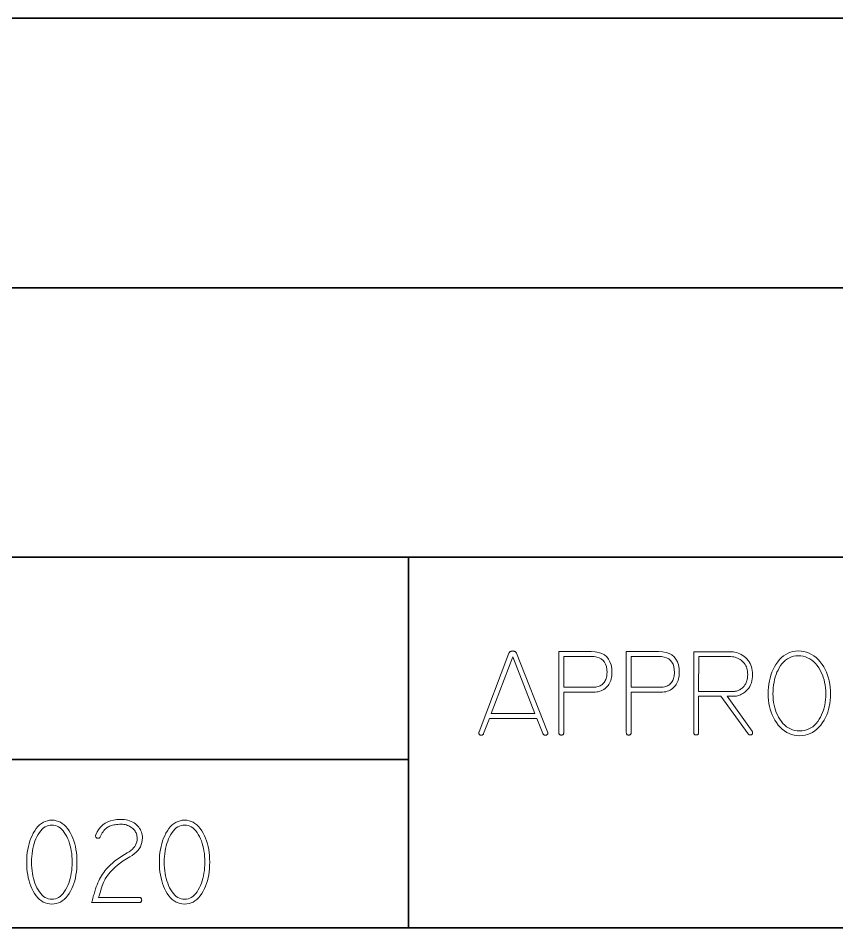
# Model space of a CAD drawing. Extents: x 0 to 297, y 0 to 210.
# Drawn here: x 171.91 to 196.21, y 33 to 60 of the extents above; entities that cross this region are included whole.
import ezdxf

# ---------------------------------------------------------------- set-up
doc = ezdxf.new("R2010")
doc.units = 0

msp = doc.modelspace()

# ---------------------------------------------------------------- linework, layer by layer
at = {"color": 7, "lineweight": 35}
for p, q in [((146.5, 60), (287, 60)), ((146.5, 52), (217, 52)), ((146.5, 44), (287, 44)), ((146.5, 38), (183.5, 38)), ((146.5, 33), (287, 33))]:
    msp.add_line(p, q, dxfattribs=at)
at = {"color": 7, "lineweight": 35, "ltscale": 0.275}
msp.add_line((183.5, 33), (183.5, 44), dxfattribs=at)
at = {"color": 7, "lineweight": 13}
for points in [[(187.628, 38.815), (187.63, 38.812), (187.631, 38.809), (187.632, 38.806), (187.633, 38.803), (187.634, 38.8), (187.634, 38.797), (187.635, 38.794), (187.635, 38.791), (187.636, 38.789), (187.636, 38.786), (187.635, 38.773), (187.633, 38.761), (187.629, 38.751), (187.624, 38.742), (187.617, 38.734), (187.608, 38.728), (187.599, 38.723), (187.587, 38.72), (187.574, 38.718), (187.56, 38.717), (187.55, 38.718), (187.541, 38.719), (187.533, 38.721), (187.525, 38.725), (187.518, 38.729), (187.511, 38.734), (187.505, 38.74), (187.5, 38.747), (187.495, 38.755), (187.491, 38.764), (187.311, 39.215), (185.904, 39.215), (185.731, 38.764), (185.727, 38.755), (185.722, 38.747), (185.717, 38.74), (185.711, 38.734), (185.705, 38.729), (185.698, 38.725), (185.69, 38.721), (185.681, 38.719), (185.672, 38.718), (185.662, 38.717), (185.648, 38.718), (185.635, 38.72), (185.624, 38.723), (185.614, 38.728), (185.606, 38.734), (185.599, 38.742), (185.593, 38.751), (185.59, 38.761), (185.587, 38.773), (185.587, 38.786), (185.587, 38.789), (185.587, 38.791), (185.587, 38.794), (185.588, 38.797), (185.588, 38.8), (185.589, 38.803), (185.59, 38.806), (185.591, 38.809), (185.592, 38.812), (185.594, 38.815), (186.481, 41.149), (186.487, 41.162), (186.494, 41.173), (186.502, 41.184), (186.511, 41.192), (186.522, 41.2), (186.534, 41.206), (186.547, 41.211), (186.561, 41.214), (186.576, 41.216), (186.593, 41.217), (186.609, 41.216), (186.624, 41.214), (186.638, 41.211), (186.651, 41.206), (186.663, 41.2), (186.673, 41.192), (186.683, 41.184), (186.691, 41.173), (186.699, 41.162), (186.705, 41.149)], [(187.253, 39.359), (186.593, 41.04), (185.958, 39.359)], [(189.537, 40.582), (189.535, 40.53), (189.531, 40.48), (189.524, 40.432), (189.514, 40.387), (189.502, 40.343), (189.486, 40.302), (189.468, 40.263), (189.447, 40.227), (189.423, 40.192), (189.396, 40.16), (189.366, 40.129), (189.333, 40.1), (189.298, 40.076), (189.261, 40.054), (189.221, 40.036), (189.179, 40.021), (189.134, 40.009), (189.087, 40.001), (189.037, 39.996), (188.985, 39.994), (188.108, 39.994), (188.108, 38.793), (188.107, 38.779), (188.105, 38.767), (188.102, 38.756), (188.097, 38.747), (188.09, 38.739), (188.082, 38.732), (188.073, 38.727), (188.062, 38.724), (188.05, 38.722), (188.036, 38.721), (188.022, 38.722), (188.01, 38.724), (187.999, 38.727), (187.99, 38.732), (187.982, 38.739), (187.975, 38.747), (187.97, 38.756), (187.967, 38.767), (187.965, 38.779), (187.964, 38.793), (187.964, 41.199), (188.92, 41.199), (189.037, 41.193), (189.142, 41.174), (189.235, 41.144), (189.315, 41.1), (189.383, 41.045), (189.438, 40.977), (189.481, 40.897), (189.512, 40.804), (189.531, 40.699)], [(189.393, 40.582), (189.388, 40.672), (189.374, 40.752), (189.35, 40.823), (189.317, 40.885), (189.274, 40.937), (189.222, 40.979), (189.161, 41.012), (189.09, 41.036), (189.01, 41.05), (188.92, 41.055), (188.108, 41.055), (188.108, 40.139), (188.985, 40.139), (189.024, 40.14), (189.06, 40.143), (189.095, 40.15), (189.129, 40.158), (189.16, 40.169), (189.189, 40.183), (189.217, 40.199), (189.242, 40.217), (189.266, 40.238), (189.288, 40.261), (189.308, 40.286), (189.326, 40.313), (189.341, 40.342), (189.355, 40.371), (189.366, 40.403), (189.376, 40.436), (189.383, 40.47), (189.388, 40.506), (189.391, 40.543)], [(191.539, 40.582), (191.538, 40.53), (191.533, 40.48), (191.526, 40.432), (191.516, 40.387), (191.504, 40.343), (191.488, 40.302), (191.47, 40.263), (191.449, 40.227), (191.425, 40.192), (191.398, 40.16), (191.368, 40.129), (191.336, 40.1), (191.301, 40.076), (191.263, 40.054), (191.223, 40.036), (191.181, 40.021), (191.136, 40.009), (191.089, 40.001), (191.039, 39.996), (190.987, 39.994), (190.11, 39.994), (190.11, 38.793), (190.11, 38.779), (190.107, 38.767), (190.104, 38.756), (190.099, 38.747), (190.092, 38.739), (190.084, 38.732), (190.075, 38.727), (190.064, 38.724), (190.052, 38.722), (190.038, 38.721), (190.025, 38.722), (190.012, 38.724), (190.001, 38.727), (189.992, 38.732), (189.984, 38.739), (189.978, 38.747), (189.973, 38.756), (189.969, 38.767), (189.967, 38.779), (189.966, 38.793), (189.966, 41.199), (190.922, 41.199), (191.039, 41.193), (191.144, 41.174), (191.237, 41.144), (191.317, 41.1), (191.385, 41.045), (191.44, 40.977), (191.483, 40.897), (191.514, 40.804), (191.533, 40.699)], [(191.395, 40.582), (191.39, 40.672), (191.376, 40.752), (191.352, 40.823), (191.319, 40.885), (191.277, 40.937), (191.225, 40.979), (191.163, 41.012), (191.092, 41.036), (191.012, 41.05), (190.922, 41.055), (190.11, 41.055), (190.11, 40.139), (190.987, 40.139), (191.026, 40.14), (191.063, 40.143), (191.098, 40.15), (191.131, 40.158), (191.162, 40.169), (191.191, 40.183), (191.219, 40.199), (191.244, 40.217), (191.268, 40.238), (191.29, 40.261), (191.31, 40.286), (191.328, 40.313), (191.343, 40.342), (191.357, 40.371), (191.368, 40.403), (191.378, 40.436), (191.385, 40.47), (191.39, 40.506), (191.394, 40.543)], [(193.714, 40.521), (193.712, 40.453), (193.705, 40.388), (193.694, 40.327), (193.677, 40.269), (193.657, 40.214), (193.631, 40.163), (193.601, 40.116), (193.567, 40.072), (193.527, 40.031), (193.483, 39.994), (193.452, 39.972), (193.42, 39.951), (193.389, 39.934), (193.358, 39.918), (193.326, 39.905), (193.296, 39.894), (193.265, 39.886), (193.234, 39.88), (193.204, 39.876), (193.173, 39.875), (192.957, 39.875), (193.7, 38.84), (193.703, 38.835), (193.705, 38.831), (193.707, 38.827), (193.709, 38.823), (193.711, 38.818), (193.712, 38.814), (193.713, 38.81), (193.714, 38.805), (193.714, 38.801), (193.714, 38.797), (193.714, 38.783), (193.711, 38.771), (193.707, 38.76), (193.702, 38.75), (193.695, 38.742), (193.687, 38.736), (193.677, 38.731), (193.666, 38.727), (193.653, 38.725), (193.639, 38.724), (193.632, 38.725), (193.626, 38.726), (193.62, 38.727), (193.614, 38.729), (193.609, 38.732), (193.603, 38.735), (193.598, 38.739), (193.594, 38.743), (193.589, 38.748), (193.584, 38.753), (192.773, 39.875), (192.113, 39.875), (192.113, 38.797), (192.112, 38.783), (192.11, 38.771), (192.106, 38.76), (192.101, 38.75), (192.095, 38.742), (192.087, 38.736), (192.077, 38.731), (192.066, 38.727), (192.054, 38.725), (192.04, 38.724), (192.027, 38.725), (192.014, 38.727), (192.004, 38.731), (191.994, 38.736), (191.986, 38.742), (191.98, 38.75), (191.975, 38.76), (191.971, 38.771), (191.969, 38.783), (191.968, 38.797), (191.968, 41.196), (193.029, 41.196), (193.084, 41.194), (193.138, 41.188), (193.19, 41.18), (193.24, 41.167), (193.289, 41.151), (193.335, 41.132), (193.38, 41.109), (193.424, 41.082), (193.465, 41.052), (193.505, 41.019), (193.545, 40.979), (193.58, 40.938), (193.612, 40.894), (193.639, 40.847), (193.662, 40.799), (193.681, 40.748), (193.695, 40.695), (193.706, 40.639), (193.712, 40.581)], [(193.57, 40.521), (193.568, 40.569), (193.563, 40.615), (193.555, 40.659), (193.543, 40.702), (193.529, 40.742), (193.51, 40.78), (193.489, 40.817), (193.464, 40.851), (193.436, 40.884), (193.404, 40.914), (193.373, 40.94), (193.341, 40.963), (193.307, 40.984), (193.271, 41.002), (193.234, 41.017), (193.196, 41.029), (193.157, 41.039), (193.115, 41.046), (193.073, 41.05), (193.029, 41.051), (192.116, 41.051), (192.113, 40.019), (193.173, 40.019), (193.196, 40.02), (193.218, 40.023), (193.241, 40.028), (193.263, 40.034), (193.286, 40.043), (193.309, 40.053), (193.331, 40.065), (193.354, 40.08), (193.377, 40.095), (193.4, 40.113), (193.433, 40.143), (193.461, 40.175), (193.487, 40.209), (193.509, 40.246), (193.528, 40.286), (193.543, 40.328), (193.555, 40.372), (193.563, 40.419), (193.568, 40.469)], [(196.03, 39.947), (196.028, 39.849), (196.021, 39.753), (196.009, 39.66), (195.992, 39.57), (195.971, 39.483), (195.945, 39.399), (195.914, 39.318), (195.878, 39.24), (195.837, 39.165), (195.792, 39.092), (195.739, 39.018), (195.682, 38.952), (195.622, 38.894), (195.558, 38.843), (195.492, 38.8), (195.422, 38.765), (195.349, 38.738), (195.273, 38.718), (195.193, 38.707), (195.11, 38.703), (195.028, 38.707), (194.948, 38.718), (194.871, 38.738), (194.798, 38.765), (194.727, 38.8), (194.66, 38.843), (194.595, 38.894), (194.534, 38.952), (194.476, 39.018), (194.421, 39.092), (194.375, 39.165), (194.333, 39.241), (194.296, 39.319), (194.264, 39.401), (194.237, 39.485), (194.215, 39.572), (194.198, 39.661), (194.186, 39.754), (194.178, 39.849), (194.176, 39.947), (194.178, 40.046), (194.185, 40.143), (194.197, 40.236), (194.213, 40.327), (194.234, 40.415), (194.259, 40.501), (194.289, 40.584), (194.324, 40.664), (194.363, 40.742), (194.407, 40.817), (194.46, 40.893), (194.515, 40.961), (194.574, 41.021), (194.635, 41.073), (194.7, 41.117), (194.768, 41.153), (194.838, 41.181), (194.911, 41.201), (194.988, 41.213), (195.067, 41.217), (195.153, 41.213), (195.235, 41.201), (195.314, 41.181), (195.39, 41.153), (195.463, 41.117), (195.532, 41.073), (195.599, 41.021), (195.662, 40.961), (195.721, 40.893), (195.778, 40.817), (195.826, 40.742), (195.869, 40.664), (195.907, 40.584), (195.939, 40.501), (195.967, 40.415), (195.99, 40.327), (196.008, 40.236), (196.02, 40.143), (196.028, 40.046)], [(195.886, 39.947), (195.884, 40.036), (195.878, 40.122), (195.867, 40.206), (195.853, 40.287), (195.835, 40.365), (195.812, 40.44), (195.785, 40.513), (195.754, 40.583), (195.719, 40.651), (195.68, 40.716), (195.633, 40.784), (195.582, 40.844), (195.528, 40.898), (195.471, 40.944), (195.412, 40.984), (195.349, 41.016), (195.283, 41.041), (195.214, 41.059), (195.142, 41.069), (195.067, 41.073), (194.997, 41.069), (194.93, 41.059), (194.866, 41.041), (194.806, 41.016), (194.748, 40.984), (194.693, 40.944), (194.641, 40.898), (194.593, 40.844), (194.547, 40.784), (194.504, 40.716), (194.469, 40.652), (194.438, 40.585), (194.41, 40.515), (194.387, 40.442), (194.366, 40.367), (194.35, 40.288), (194.337, 40.207), (194.328, 40.124), (194.322, 40.037), (194.32, 39.947), (194.322, 39.859), (194.328, 39.774), (194.339, 39.691), (194.353, 39.611), (194.371, 39.534), (194.393, 39.46), (194.419, 39.388), (194.45, 39.319), (194.484, 39.253), (194.522, 39.19), (194.568, 39.125), (194.616, 39.066), (194.668, 39.015), (194.722, 38.97), (194.779, 38.933), (194.84, 38.902), (194.903, 38.878), (194.969, 38.861), (195.038, 38.85), (195.11, 38.847), (195.183, 38.85), (195.253, 38.861), (195.319, 38.878), (195.382, 38.902), (195.442, 38.933), (195.499, 38.97), (195.553, 39.015), (195.603, 39.066), (195.651, 39.125), (195.695, 39.19), (195.731, 39.253), (195.764, 39.318), (195.792, 39.387), (195.817, 39.458), (195.838, 39.532), (195.855, 39.61), (195.869, 39.69), (195.878, 39.773), (195.884, 39.859)], [(173.659, 34.947), (173.658, 34.849), (173.652, 34.753), (173.642, 34.66), (173.629, 34.57), (173.612, 34.483), (173.591, 34.399), (173.566, 34.318), (173.537, 34.24), (173.505, 34.165), (173.468, 34.092), (173.424, 34.018), (173.378, 33.952), (173.329, 33.894), (173.277, 33.843), (173.223, 33.8), (173.166, 33.765), (173.107, 33.738), (173.045, 33.718), (172.98, 33.707), (172.913, 33.703), (172.845, 33.707), (172.781, 33.718), (172.719, 33.738), (172.659, 33.765), (172.602, 33.8), (172.548, 33.843), (172.497, 33.894), (172.447, 33.952), (172.401, 34.018), (172.357, 34.092), (172.321, 34.165), (172.288, 34.24), (172.26, 34.318), (172.235, 34.399), (172.214, 34.483), (172.197, 34.57), (172.183, 34.66), (172.174, 34.753), (172.168, 34.849), (172.166, 34.947), (172.168, 35.046), (172.174, 35.142), (172.183, 35.235), (172.197, 35.325), (172.215, 35.413), (172.236, 35.497), (172.261, 35.579), (172.291, 35.657), (172.324, 35.733), (172.361, 35.806), (172.404, 35.88), (172.45, 35.946), (172.498, 36.005), (172.549, 36.055), (172.603, 36.098), (172.66, 36.133), (172.719, 36.16), (172.781, 36.18), (172.845, 36.192), (172.913, 36.196), (172.98, 36.192), (173.045, 36.18), (173.107, 36.16), (173.166, 36.133), (173.223, 36.098), (173.277, 36.055), (173.329, 36.005), (173.378, 35.946), (173.424, 35.88), (173.468, 35.806), (173.505, 35.733), (173.537, 35.657), (173.566, 35.579), (173.591, 35.497), (173.612, 35.413), (173.629, 35.325), (173.642, 35.235), (173.652, 35.142), (173.658, 35.046)], [(175.507, 33.753), (174.092, 33.753), (174.105, 33.794), (174.117, 33.835), (174.129, 33.876), (174.141, 33.917), (174.153, 33.958), (174.165, 33.999), (174.176, 34.039), (174.188, 34.08), (174.2, 34.12), (174.211, 34.161), (174.232, 34.221), (174.254, 34.279), (174.277, 34.336), (174.303, 34.391), (174.33, 34.444), (174.358, 34.496), (174.388, 34.546), (174.42, 34.595), (174.454, 34.642), (174.489, 34.688), (174.539, 34.749), (174.593, 34.808), (174.65, 34.866), (174.711, 34.923), (174.776, 34.977), (174.844, 35.03), (174.916, 35.081), (174.991, 35.131), (175.07, 35.179), (175.153, 35.225), (175.208, 35.258), (175.258, 35.293), (175.302, 35.331), (175.34, 35.371), (175.372, 35.413), (175.398, 35.457), (175.419, 35.504), (175.433, 35.553), (175.442, 35.604), (175.445, 35.658), (175.444, 35.691), (175.44, 35.724), (175.434, 35.755), (175.425, 35.786), (175.414, 35.815), (175.4, 35.843), (175.383, 35.871), (175.364, 35.897), (175.343, 35.922), (175.319, 35.947), (175.291, 35.971), (175.261, 35.992), (175.229, 36.011), (175.196, 36.027), (175.161, 36.041), (175.125, 36.053), (175.086, 36.062), (175.046, 36.068), (175.005, 36.072), (174.962, 36.073), (174.916, 36.072), (174.872, 36.07), (174.83, 36.066), (174.79, 36.061), (174.753, 36.055), (174.717, 36.047), (174.683, 36.038), (174.651, 36.027), (174.622, 36.014), (174.594, 36.001), (174.563, 35.983), (174.534, 35.962), (174.507, 35.939), (174.48, 35.913), (174.455, 35.884), (174.431, 35.853), (174.408, 35.819), (174.387, 35.783), (174.367, 35.743), (174.348, 35.701), (174.345, 35.693), (174.34, 35.686), (174.335, 35.679), (174.33, 35.674), (174.324, 35.669), (174.318, 35.665), (174.311, 35.662), (174.303, 35.66), (174.296, 35.658), (174.287, 35.658), (174.273, 35.659), (174.26, 35.661), (174.249, 35.665), (174.239, 35.67), (174.23, 35.676), (174.224, 35.684), (174.218, 35.693), (174.214, 35.704), (174.212, 35.716), (174.211, 35.73), (174.211, 35.733), (174.212, 35.736), (174.212, 35.739), (174.213, 35.742), (174.213, 35.745), (174.214, 35.747), (174.215, 35.75), (174.216, 35.753), (174.217, 35.756), (174.219, 35.759), (174.26, 35.846), (174.309, 35.924), (174.365, 35.993), (174.427, 36.052), (174.496, 36.103), (174.573, 36.144), (174.656, 36.176), (174.746, 36.199), (174.843, 36.213), (174.947, 36.217), (175.007, 36.216), (175.064, 36.211), (175.118, 36.202), (175.171, 36.191), (175.221, 36.176), (175.268, 36.157), (175.313, 36.136), (175.356, 36.111), (175.396, 36.083), (175.434, 36.051), (175.466, 36.019), (175.494, 35.986), (175.519, 35.952), (175.541, 35.916), (175.559, 35.878), (175.574, 35.839), (175.585, 35.799), (175.594, 35.757), (175.599, 35.714), (175.6, 35.669), (175.597, 35.599), (175.585, 35.532), (175.567, 35.468), (175.54, 35.407), (175.507, 35.349), (175.465, 35.294), (175.416, 35.241), (175.36, 35.192), (175.296, 35.146), (175.225, 35.102), (175.126, 35.045), (175.033, 34.986), (174.946, 34.926), (174.865, 34.863), (174.79, 34.799), (174.72, 34.734), (174.656, 34.666), (174.598, 34.597), (174.546, 34.526), (174.5, 34.453), (174.483, 34.422), (174.466, 34.385), (174.447, 34.342), (174.428, 34.295), (174.409, 34.242), (174.389, 34.184), (174.368, 34.12), (174.346, 34.051), (174.324, 33.977), (174.302, 33.898), (175.507, 33.898), (175.52, 33.897), (175.532, 33.895), (175.543, 33.891), (175.553, 33.886), (175.561, 33.88), (175.567, 33.872), (175.572, 33.862), (175.576, 33.851), (175.578, 33.839), (175.579, 33.825), (175.578, 33.812), (175.576, 33.799), (175.572, 33.789), (175.567, 33.779), (175.561, 33.771), (175.553, 33.765), (175.543, 33.76), (175.532, 33.756), (175.52, 33.754)], [(177.599, 34.947), (177.597, 34.849), (177.591, 34.753), (177.582, 34.66), (177.568, 34.57), (177.551, 34.483), (177.53, 34.399), (177.505, 34.318), (177.476, 34.24), (177.444, 34.165), (177.408, 34.092), (177.364, 34.018), (177.317, 33.952), (177.268, 33.894), (177.217, 33.843), (177.162, 33.8), (177.105, 33.765), (177.046, 33.738), (176.984, 33.718), (176.919, 33.707), (176.852, 33.703), (176.785, 33.707), (176.72, 33.718), (176.658, 33.738), (176.599, 33.765), (176.542, 33.8), (176.488, 33.843), (176.436, 33.894), (176.387, 33.952), (176.34, 34.018), (176.297, 34.092), (176.26, 34.165), (176.228, 34.24), (176.199, 34.318), (176.174, 34.399), (176.153, 34.483), (176.136, 34.57), (176.123, 34.66), (176.113, 34.753), (176.107, 34.849), (176.105, 34.947), (176.107, 35.046), (176.113, 35.142), (176.123, 35.235), (176.137, 35.325), (176.154, 35.413), (176.175, 35.497), (176.201, 35.579), (176.23, 35.657), (176.263, 35.733), (176.3, 35.806), (176.343, 35.88), (176.389, 35.946), (176.438, 36.005), (176.489, 36.055), (176.543, 36.098), (176.599, 36.133), (176.658, 36.16), (176.72, 36.18), (176.785, 36.192), (176.852, 36.196), (176.919, 36.192), (176.984, 36.18), (177.046, 36.16), (177.105, 36.133), (177.162, 36.098), (177.217, 36.055), (177.268, 36.005), (177.317, 35.946), (177.364, 35.88), (177.408, 35.806), (177.444, 35.733), (177.476, 35.657), (177.505, 35.579), (177.53, 35.497), (177.551, 35.413), (177.568, 35.325), (177.582, 35.235), (177.591, 35.142), (177.597, 35.046)], [(173.515, 34.951), (173.514, 35.038), (173.509, 35.122), (173.501, 35.204), (173.49, 35.283), (173.475, 35.36), (173.458, 35.435), (173.437, 35.507), (173.414, 35.577), (173.387, 35.644), (173.356, 35.709), (173.321, 35.774), (173.283, 35.832), (173.244, 35.883), (173.202, 35.928), (173.159, 35.966), (173.114, 35.996), (173.066, 36.02), (173.017, 36.038), (172.966, 36.048), (172.913, 36.051), (172.86, 36.048), (172.808, 36.037), (172.759, 36.02), (172.712, 35.996), (172.666, 35.965), (172.623, 35.927), (172.582, 35.882), (172.542, 35.83), (172.505, 35.771), (172.469, 35.705), (172.439, 35.64), (172.412, 35.573), (172.388, 35.503), (172.367, 35.431), (172.35, 35.357), (172.336, 35.28), (172.325, 35.2), (172.317, 35.118), (172.312, 35.034), (172.31, 34.947), (172.312, 34.861), (172.317, 34.776), (172.325, 34.694), (172.336, 34.615), (172.35, 34.538), (172.367, 34.463), (172.388, 34.391), (172.412, 34.322), (172.439, 34.254), (172.469, 34.19), (172.505, 34.125), (172.542, 34.066), (172.582, 34.015), (172.623, 33.97), (172.666, 33.933), (172.712, 33.902), (172.759, 33.878), (172.808, 33.861), (172.86, 33.85), (172.913, 33.847), (172.966, 33.851), (173.017, 33.861), (173.066, 33.878), (173.114, 33.902), (173.159, 33.934), (173.202, 33.972), (173.244, 34.017), (173.283, 34.069), (173.321, 34.128), (173.356, 34.193), (173.387, 34.258), (173.414, 34.325), (173.437, 34.395), (173.458, 34.467), (173.475, 34.541), (173.49, 34.618), (173.501, 34.698), (173.509, 34.78), (173.514, 34.864)], [(177.455, 34.951), (177.453, 35.038), (177.448, 35.122), (177.44, 35.204), (177.429, 35.283), (177.415, 35.36), (177.397, 35.435), (177.377, 35.507), (177.353, 35.577), (177.326, 35.644), (177.296, 35.709), (177.26, 35.774), (177.223, 35.832), (177.183, 35.883), (177.142, 35.928), (177.098, 35.966), (177.053, 35.996), (177.006, 36.02), (176.956, 36.038), (176.905, 36.048), (176.852, 36.051), (176.799, 36.048), (176.748, 36.037), (176.699, 36.02), (176.651, 35.996), (176.606, 35.965), (176.562, 35.927), (176.521, 35.882), (176.482, 35.83), (176.444, 35.771), (176.408, 35.705), (176.378, 35.64), (176.351, 35.573), (176.327, 35.503), (176.307, 35.431), (176.289, 35.357), (176.275, 35.28), (176.264, 35.2), (176.256, 35.118), (176.251, 35.034), (176.25, 34.947), (176.251, 34.861), (176.256, 34.776), (176.264, 34.694), (176.275, 34.615), (176.289, 34.538), (176.307, 34.463), (176.327, 34.391), (176.351, 34.322), (176.378, 34.254), (176.408, 34.19), (176.444, 34.125), (176.482, 34.066), (176.521, 34.015), (176.562, 33.97), (176.606, 33.933), (176.651, 33.902), (176.699, 33.878), (176.748, 33.861), (176.799, 33.85), (176.852, 33.847), (176.905, 33.851), (176.956, 33.861), (177.006, 33.878), (177.053, 33.902), (177.098, 33.934), (177.142, 33.972), (177.183, 34.017), (177.223, 34.069), (177.26, 34.128), (177.296, 34.193), (177.326, 34.258), (177.353, 34.325), (177.377, 34.395), (177.397, 34.467), (177.415, 34.541), (177.429, 34.618), (177.44, 34.698), (177.448, 34.78), (177.453, 34.864)]]:
    msp.add_lwpolyline(points, close=True, dxfattribs=at)

doc.saveas('drawing.dxf')
